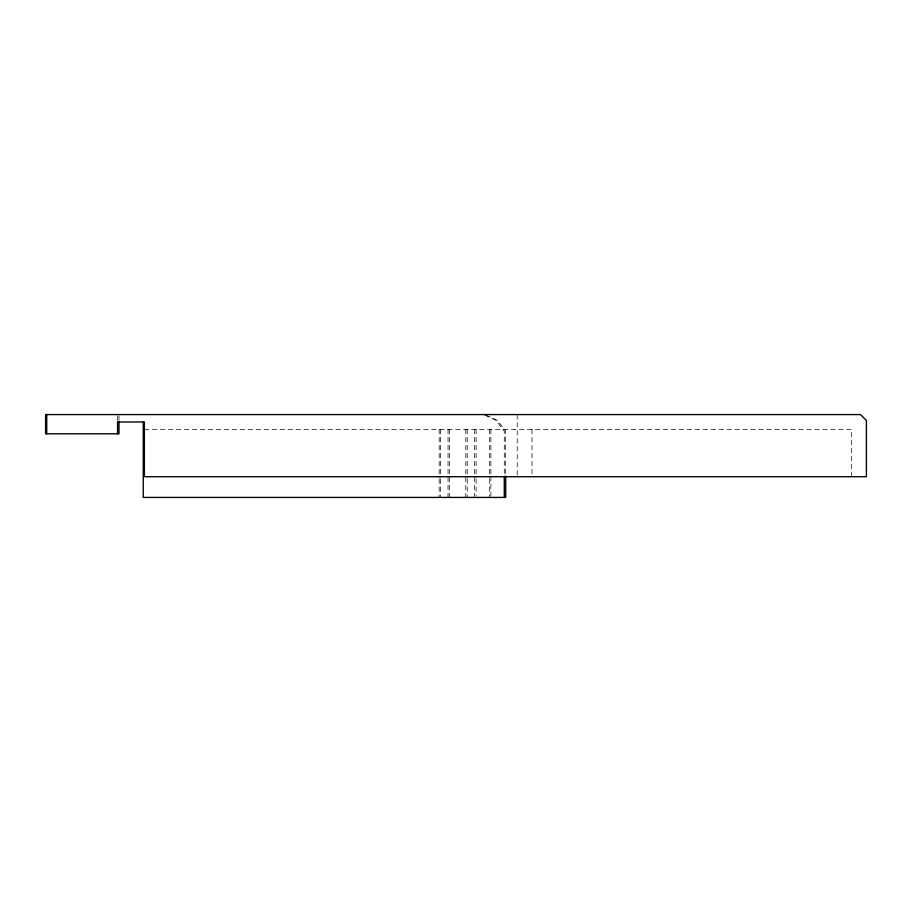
<?xml version="1.0" encoding="UTF-8"?>
<svg xmlns="http://www.w3.org/2000/svg" width="912" height="912" viewBox="0 0 912 912"><rect width="100%" height="100%" fill="white"/><g stroke="black" fill="none" stroke-linecap="round" stroke-linejoin="round"><path stroke-width="0.68" stroke-dasharray="4.56 3.42" d="M144.37 429.37L851.603 429.37L851.603 476.714M486.107 415.142L497.291 420.295L505.693 431.045L505.693 474.833M484.671 415.142L495.866 420.295L504.268 431.045L504.268 474.833M532.015 429.37L532.015 476.714M517.218 414.572L517.218 476.714M490.895 429.37L490.895 474.742M490.895 476.155L490.895 496.014M489.47 429.37L489.47 477.58M489.47 478.994L489.47 497.428M476.11 429.37L476.11 477.58M476.11 478.994L476.11 496.014M474.673 429.37L474.673 497.428M467.229 429.37L467.229 477.58M467.229 478.994L467.229 497.428M465.804 429.37L465.804 497.428M449.468 429.37L449.468 497.428M448.043 429.37L448.043 497.428M440.599 429.37L440.599 477.58M440.599 478.994L440.599 497.428M439.162 429.37L439.162 477.58M439.162 478.994L439.162 497.428M118.982 415.804L118.982 420.74M117.545 415.804L117.545 420.74"/><path stroke-width="1.37" d="M505.693 476.246L505.693 497.428L143.252 497.428L143.252 421.971M504.268 476.246L504.268 497.428M118.982 421.971L118.982 433.804L45.6 433.804L45.6 414.572L860.483 414.572L866.4 420.489L866.4 476.714L144.37 476.714L144.37 421.971L117.545 421.971L117.545 433.804M46.717 414.572L46.717 433.804"/></g></svg>
